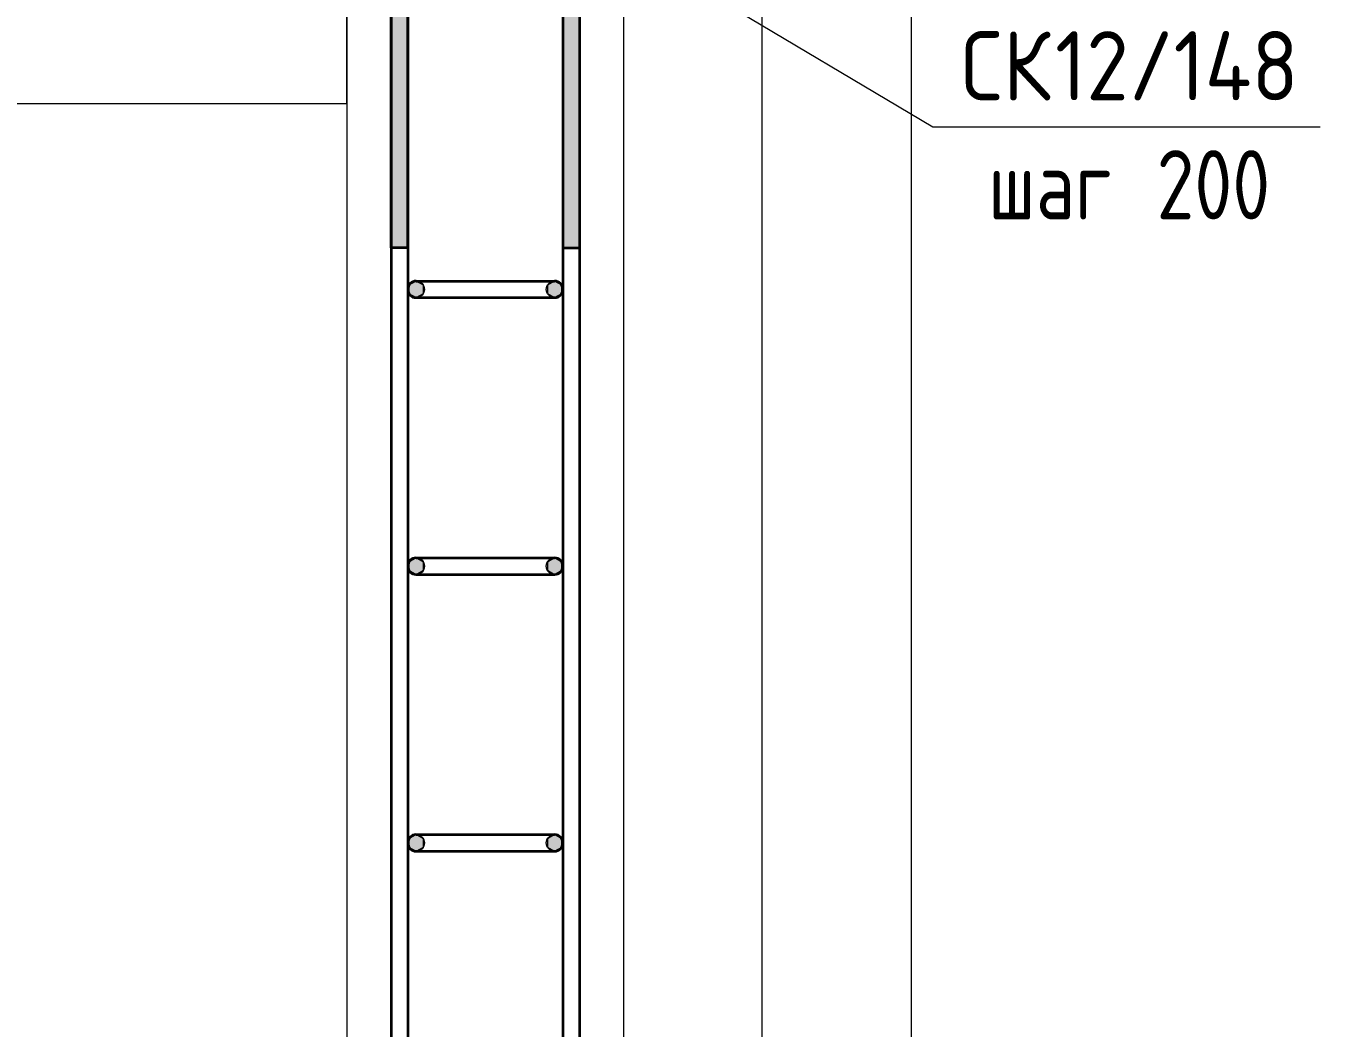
# Model space of a CAD drawing. Header units: millimetres. Extents: x -6516 to 17647, y -4389 to 6814.
# Drawn here: x 3662 to 4597, y 3406 to 4130 of the extents above; entities that cross this region are included whole.
import ezdxf

# ---------------------------------------------------------------- set-up
doc = ezdxf.new("R2010")
doc.units = ezdxf.units.MM
for name, color, linetype, lineweight in [('AA_Dim', 7, 'Continuous', 9), ('AA_Dim-20', 7, 'Continuous', 9), ('AA_Vinoska', 7, 'Continuous', 9), ('AF_Perekritie', 7, 'Continuous', 60), ('AF_Perekritie_Грунт', 253, 'Continuous', 20), ('AF_Perekritie_Опалубка', 253, 'Continuous', 20), ('AF_Stena_Опалубка', 253, 'Continuous', 20), ('KR_Armatura', 7, 'Continuous', 20), ('KR_Armatura_Tonkie', 7, 'Continuous', 20), ('KR_Fundament', 7, 'Continuous', 20)]:
    doc.layers.add(name, color=color, linetype=linetype, lineweight=lineweight)
doc.styles.add('ISOCPEUR_1', font='isocpeur.TTF', dxfattribs={"width": 0.9, "height": 50})
doc.styles.add('ISOCPEUR_3', font='isocpeur.TTF', dxfattribs={"width": 0.8, "height": 50})
doc.dimstyles.new('05_Округл_1мм__прозр_', dxfattribs={"dimscale": 304.8, "dimtxt": 50.137748, "dimasz": 0.111549, "dimexe": 0.098425, "dimexo": 0.065617, "dimgap": 0.006562, "dimtad": 1, "dimdec": 0, "dimdsep": 46, "dimtxsty": 'ISOCPEUR_1', "dimblk1": 'OBLIQUE', "dimblk2": 'OBLIQUE', "dimsah": 1, "dimcen": 0.09, "dimdle": 0.098425, "dimazin": 0, "dimtfac": 1, "dimtdec": 4, "dimtix": 1, "dimtmove": 0, "dimatfit": 3, "dimfxl": 1, "dimtvp": 1, "dimtolj": 1, "dimtzin": 0, "dimlwd": 18, "dimlwe": 18, "dimarcsym": 2})

# ---------------------------------------------------------------- blocks, each defined once
blk = doc.blocks.new('Лестница - Лестница-3665978-КР_ФПм1_Арм_1')
at = {"layer": 'AF_Perekritie', "lineweight": 20}
for p, q in [((19590.06, 4690), (19590.06, 4074.16)), ((20990.06, 4690), (19590.06, 4690)), ((20990.06, 4490), (20990.06, 4690)), ((19590.06, 4390), (19590.06, 4074.16)), ((20990.06, 4390), (19590.06, 4390)), ((20990.06, 4074.16), (20990.06, 4390)), ((19590.06, 4074.16), (20990.06, 4074.16))]:
    blk.add_line(p, q, dxfattribs=at)
blk = doc.blocks.new('DIMBLOCK60-КР_ФПм1_Арм_1')
at = {"layer": 'AA_Dim-20', "lineweight": 30}
for p, q in [((4301.46, 4440), (4284.46, 4457)), ((4301.46, 4440), (4318.46, 4423)), ((4301.46, 4340), (4284.46, 4357)), ((4301.46, 4340), (4318.46, 4323)), ((4301.46, 540), (4284.46, 557)), ((4301.46, 540), (4318.46, 523))]:
    blk.add_line(p, q, dxfattribs=at)
at = {"layer": 'AA_Dim-20', "lineweight": 18}
for p, q in [((4301.46, 4440), (4063.57, 4440)), ((4301.46, 4440), (4331.46, 4440)), ((4301.46, 4340), (4063.57, 4340)), ((4301.46, 540), (4301.46, 4340)), ((4301.46, 4340), (4331.46, 4340)), ((4301.46, 540), (4063.57, 540)), ((4301.46, 540), (4331.46, 540))]:
    blk.add_line(p, q, dxfattribs=at)
at = {"layer": 'AA_Dim-20', "color": 0, "lineweight": 18, "insert": (4234.33, 2273.03), "char_height": 50, "width": 400.7236, "attachment_point": 1, "rotation": 90, "line_spacing_factor": 1.135194, "style": 'ISOCPEUR_1'}
blk.add_mtext('19х200=3800', dxfattribs=at)
blk = doc.blocks.new('_None')
blk = doc.blocks.new('042_М_Арматуры - Диам длина поз _ Шаг-2260295-КР_ФПм1_Арм_1')
at = {"layer": 'AA_Vinoska'}
blk.add_line((-7, 0), (7, 0), dxfattribs=at)

msp = doc.modelspace()

# ---------------------------------------------------------------- hatches: boundary and pattern name
at = {"layer": 'KR_Armatura'}
h = msp.add_hatch(color=256, dxfattribs=at)
edge = h.paths.add_edge_path()
edge.add_arc((3943.5742, 3940), 6, 0, 360)
for points in [[(3943.5742, 3934), (3948.7703, 3937), (3948.7703, 3943), (3943.5742, 3946), (3938.378, 3943), (3938.378, 3937)], [(4043.5742, 3934), (4048.7703, 3937), (4048.7703, 3943), (4043.5742, 3946), (4038.378, 3943), (4038.378, 3937)], [(3943.5742, 3734), (3948.7703, 3737), (3948.7703, 3743), (3943.5742, 3746), (3938.378, 3743), (3938.378, 3737)], [(4043.5742, 3734), (4048.7703, 3737), (4048.7703, 3743), (4043.5742, 3746), (4038.378, 3743), (4038.378, 3737)], [(3943.5742, 3534), (3948.7703, 3537), (3948.7703, 3543), (3943.5742, 3546), (3938.378, 3543), (3938.378, 3537)], [(4043.5742, 3534), (4048.7703, 3537), (4048.7703, 3543), (4043.5742, 3546), (4038.378, 3543), (4038.378, 3537)]]:
    msp.add_hatch(color=256, dxfattribs=at).paths.add_polyline_path(points)
h = msp.add_hatch(color=256, dxfattribs=at)
edge = h.paths.add_edge_path()
edge.add_arc((4043.5742, 3940), 6, 0, 360)
h = msp.add_hatch(color=256, dxfattribs=at)
edge = h.paths.add_edge_path()
edge.add_arc((3943.5742, 3740), 6, 0, 360)
h = msp.add_hatch(color=256, dxfattribs=at)
edge = h.paths.add_edge_path()
edge.add_arc((4043.5742, 3740), 6, 0, 360)
h = msp.add_hatch(color=256, dxfattribs=at)
edge = h.paths.add_edge_path()
edge.add_arc((3943.5742, 3540), 6, 0, 360)
h = msp.add_hatch(color=256, dxfattribs=at)
edge = h.paths.add_edge_path()
edge.add_arc((4043.5742, 3540), 6, 0, 360)
at = {"layer": 'KR_Armatura_Tonkie'}
for color, points in [(256, [(3925.5742, 3970), (3937.5742, 3970), (3937.5742, 4628), (3925.5742, 4628), (3925.5742, 4180.2588)]), (250, [(4061.5742, 3970), (4061.5742, 4628), (4049.5742, 4628), (4049.5742, 3970)])]:
    msp.add_hatch(color=color, dxfattribs=at).paths.add_polyline_path(points)

# ---------------------------------------------------------------- linework, layer by layer
at = {"layer": 'AA_Vinoska'}
msp.add_line((4049.5891, 4216.3552), (4316.8365, 4057.5401), dxfattribs=at)
at = {"layer": 'AF_Perekritie_Грунт'}
msp.add_line((4193.5742, 90), (4193.5742, 4390), dxfattribs=at)
at = {"layer": 'AF_Stena_Опалубка'}
for p, q in [((4093.5742, 190), (4093.5742, 4490)), ((3893.5742, 4390), (3893.5742, 4074.2102)), ((3893.5742, 4074.1606), (3893.5742, 490))]:
    msp.add_line(p, q, dxfattribs=at)
at = {"layer": 'KR_Armatura'}
for p, q in [((3943.5742, 3946), (3938.378, 3943)), ((3938.378, 3943), (3938.378, 3937)), ((3948.7703, 3943), (3943.5742, 3946)), ((3948.7703, 3937), (3948.7703, 3943)), ((4043.5742, 3946), (4038.378, 3943)), ((4038.378, 3943), (4038.378, 3937)), ((4048.7703, 3943), (4043.5742, 3946)), ((4048.7703, 3937), (4048.7703, 3943)), ((3938.378, 3937), (3943.5742, 3934)), ((3943.5742, 3934), (3948.7703, 3937)), ((4038.378, 3937), (4043.5742, 3934)), ((4043.5742, 3934), (4048.7703, 3937)), ((3943.5742, 3746), (3938.378, 3743)), ((3938.378, 3743), (3938.378, 3737)), ((3948.7703, 3743), (3943.5742, 3746)), ((3948.7703, 3737), (3948.7703, 3743)), ((4043.5742, 3746), (4038.378, 3743)), ((4038.378, 3743), (4038.378, 3737)), ((4048.7703, 3743), (4043.5742, 3746)), ((4048.7703, 3737), (4048.7703, 3743)), ((3938.378, 3737), (3943.5742, 3734)), ((3943.5742, 3734), (3948.7703, 3737)), ((4038.378, 3737), (4043.5742, 3734)), ((4043.5742, 3734), (4048.7703, 3737)), ((3943.5742, 3546), (3938.378, 3543)), ((3948.7703, 3543), (3943.5742, 3546)), ((4043.5742, 3546), (4038.378, 3543)), ((4048.7703, 3543), (4043.5742, 3546)), ((3938.378, 3543), (3938.378, 3537)), ((3938.378, 3537), (3943.5742, 3534)), ((3943.5742, 3534), (3948.7703, 3537)), ((3948.7703, 3537), (3948.7703, 3543)), ((4038.378, 3543), (4038.378, 3537)), ((4038.378, 3537), (4043.5742, 3534)), ((4043.5742, 3534), (4048.7703, 3537)), ((4048.7703, 3537), (4048.7703, 3543))]:
    msp.add_line(p, q, dxfattribs=at)
for centre in [(3943.5742, 3940), (4043.5742, 3940), (3943.5742, 3740), (4043.5742, 3740), (3943.5742, 3540), (4043.5742, 3540)]:
    msp.add_circle(centre, 6, dxfattribs=at)
at = {"layer": 'KR_Armatura_Tonkie', "lineweight": 35}
for p, q in [((3925.5742, 4680), (3925.5742, 200)), ((3937.5742, 4680), (3937.5742, 200)), ((4049.5742, 4680), (4049.5742, 200)), ((4061.5742, 4680), (4061.5742, 200)), ((3925.5742, 3970), (3925.5742, 4628)), ((3937.5742, 3970), (3937.5742, 4628)), ((4049.5742, 4628), (4049.5742, 3970)), ((4061.5742, 4628), (4061.5742, 3970)), ((3937.5742, 3970), (3925.5742, 3970)), ((4049.5742, 3970), (4061.5742, 3970)), ((3943.5742, 3946), (3979.5742, 3946)), ((3979.5742, 3946), (4007.5742, 3946)), ((4007.5742, 3946), (4043.5742, 3946)), ((3943.5742, 3934), (3979.5742, 3934)), ((3979.5742, 3934), (4007.5742, 3934)), ((4007.5742, 3934), (4043.5742, 3934)), ((3943.5742, 3746), (3979.5742, 3746)), ((3979.5742, 3746), (4007.5742, 3746)), ((4007.5742, 3746), (4043.5742, 3746)), ((3943.5742, 3734), (3979.5742, 3734)), ((3979.5742, 3734), (4007.5742, 3734)), ((4007.5742, 3734), (4043.5742, 3734)), ((3943.5742, 3546), (3979.5742, 3546)), ((3979.5742, 3546), (4007.5742, 3546)), ((4007.5742, 3546), (4043.5742, 3546)), ((3943.5742, 3534), (3979.5742, 3534)), ((3979.5742, 3534), (4007.5742, 3534)), ((4007.5742, 3534), (4043.5742, 3534))]:
    msp.add_line(p, q, dxfattribs=at)
for centre, start, end in [((3943.5742, 3940), 90, 270), ((4043.5742, 3940), 270, 90), ((3943.5742, 3740), 90, 270), ((4043.5742, 3740), 270, 90), ((3943.5742, 3540), 90, 270), ((4043.5742, 3540), 270, 90)]:
    msp.add_arc(centre, 6, start, end, dxfattribs=at)
at = {"layer": 'KR_Fundament'}
msp.add_line((4093.5742, 190), (4093.5742, 4490), dxfattribs=at)

# ---------------------------------------------------------------- block references
at = {"layer": 'AA_Vinoska', "xscale": 19.99999999999999, "yscale": 19.99999999999999, "zscale": 19.99999999999999}
msp.add_blockref('042_М_Арматуры - Диам длина поз _ Шаг-2260295-КР_ФПм1_Арм_1', (4456.8365, 4057.5401), dxfattribs=at)
at = {"layer": 'AF_Perekritie_Опалубка'}
msp.add_blockref('Лестница - Лестница-3665978-КР_ФПм1_Арм_1', (-17096.4875, 0), dxfattribs=at)

# ---------------------------------------------------------------- texts
at = {"layer": 'AA_Vinoska', "char_height": 50, "attachment_point": 1}
for s, insert, width, style in [('СК', (4337.4193, 4126.5451), 82.253137, 'ISOCPEUR_1'), ('12/148', (4405.2849, 4126.5451), 215.012587, 'ISOCPEUR_1'), (' 200', (4453.1776, 4040.5641), 133.4008, 'ISOCPEUR_3'), ('шаг', (4356.8693, 4040.5641), 116.7257, 'ISOCPEUR_3')]:
    msp.add_mtext(s, dxfattribs=dict(at, insert=insert, width=width, style=style))

# ---------------------------------------------------------------- dimensions: what is measured, and where the dimension line sits
at = {"layer": 'AA_Dim', "lineweight": 18}
dim = msp.add_linear_dim(base=(4301.4646, 4340), p1=(4043.5742, 540), p2=(4043.5742, 4340), angle=90, text='19х200=3800', dimstyle='05_Округл_1мм__прозр_', override={"dimpost": '<>', "dimblk1": 'None', "dimblk2": 'None', "dimsah": 1, "dimfxl": 3800}, dxfattribs=at)
dim.commit()
dim.dimension.update_dxf_attribs({"geometry": 'DIMBLOCK60-КР_ФПм1_Арм_1', "text_midpoint": (4274.4646, 2440)})

doc.saveas('drawing.dxf')
